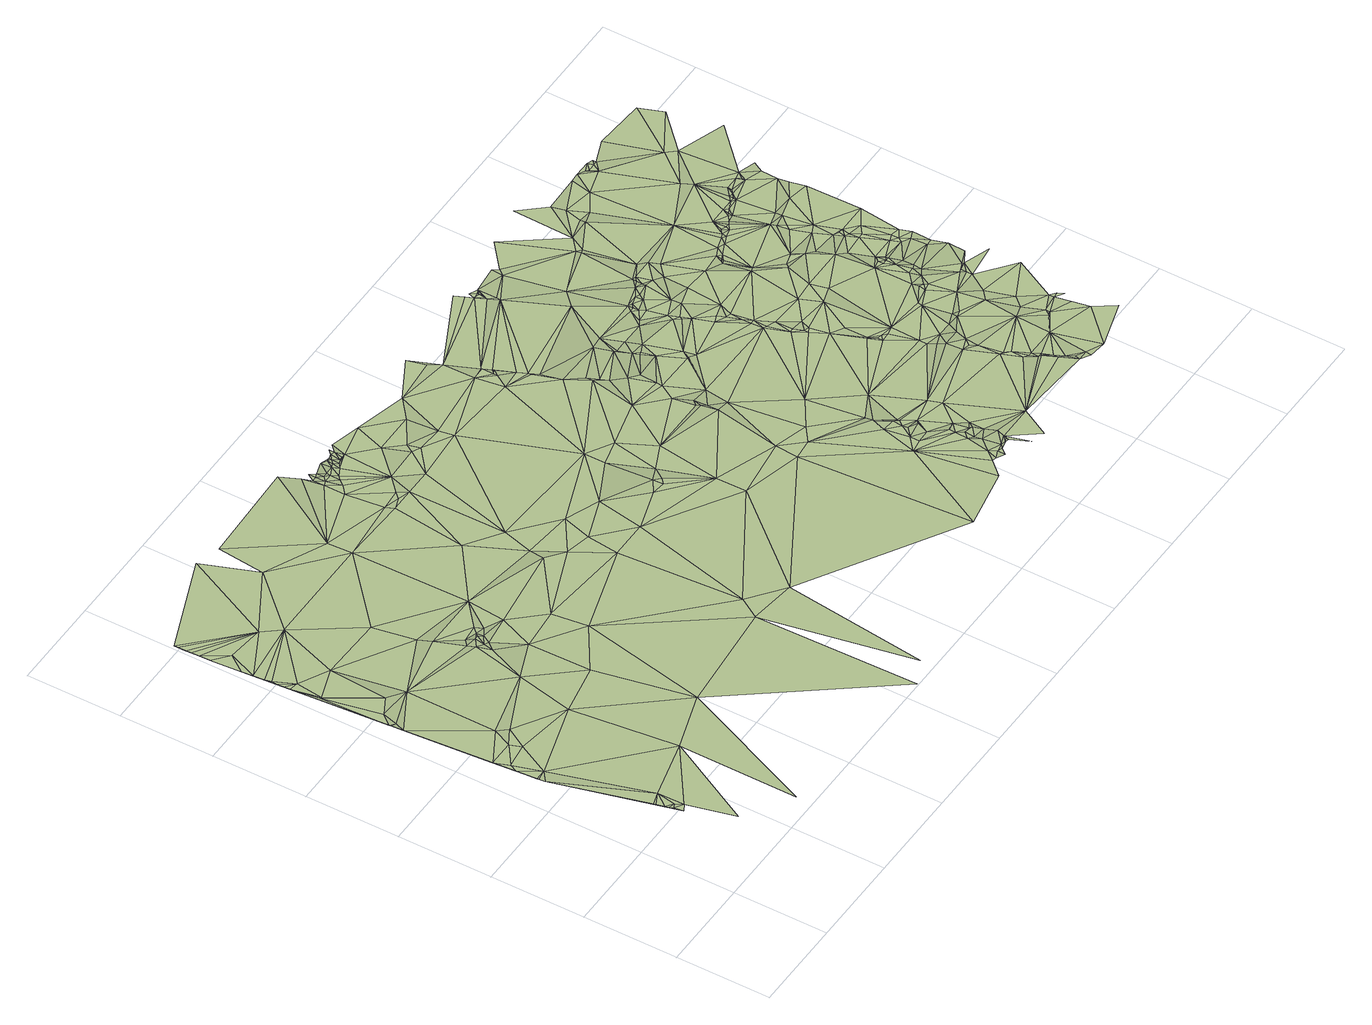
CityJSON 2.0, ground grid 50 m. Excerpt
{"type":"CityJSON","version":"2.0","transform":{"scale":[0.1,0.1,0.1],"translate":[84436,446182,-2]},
"CityObjects":{
"terrain1":{"type":"TINRelief","geometry":[{"type":"CompositeSurface","lod":"1","boundaries":[[[0,1,2]],[[0,2,3]],[[2,4,3]],[[4,5,3]],[[5,6,3]],[[2,7,4]],[[2,1,7]],[[0,8,1]],[[8,7,1]],[[9,5,4]],[[9,6,5]],[[10,11,12]],[[9,3,6]],[[9,4,7]],[[13,10,3]],[[13,11,10]],[[14,10,12]],[[9,7,8]],[[13,12,11]],[[9,13,3]],[[14,12,15]],[[13,15,12]],[[16,10,14]],[[17,14,15]],[[18,15,13]],[[19,16,14]],[[20,21,8]],[[17,15,18]],[[21,9,8]],[[19,14,22]],[[23,10,16]],[[16,24,25]],[[21,13,9]],[[19,26,16]],[[22,14,17]],[[16,26,24]],[[26,25,24]],[[27,25,26]],[[28,16,25]],[[29,25,27]],[[30,17,18]],[[28,25,29]],[[28,31,16]],[[32,18,13]],[[33,26,19]],[[22,17,30]],[[31,23,16]],[[28,29,34]],[[29,27,35]],[[33,19,22]],[[33,27,26]],[[34,29,35]],[[28,36,31]],[[28,34,37]],[[28,37,36]],[[31,36,37]],[[31,38,39]],[[31,39,40]],[[31,37,38]],[[21,32,13]],[[31,40,23]],[[33,35,27]],[[30,18,32]],[[41,37,34]],[[41,34,35]],[[40,42,23]],[[23,42,43]],[[44,43,45]],[[42,45,43]],[[44,45,46]],[[41,35,33]],[[47,22,30]],[[44,46,48]],[[44,48,49]],[[50,39,38]],[[50,40,39]],[[50,38,37]],[[47,33,22]],[[51,52,21]],[[40,53,42]],[[53,46,45]],[[53,48,46]],[[53,45,42]],[[53,49,48]],[[50,37,41]],[[47,30,32]],[[53,44,49]],[[50,53,40]],[[21,52,32]],[[41,33,54]],[[55,33,47]],[[56,50,41]],[[47,32,57]],[[58,54,33]],[[59,58,33]],[[55,59,33]],[[56,41,54]],[[52,57,32]],[[53,60,44]],[[55,47,61]],[[50,62,53]],[[47,57,63]],[[47,63,61]],[[64,58,59]],[[65,55,61]],[[66,59,55]],[[66,55,65]],[[66,64,59]],[[67,65,61]],[[67,61,63]],[[68,66,65]],[[64,69,58]],[[67,70,65]],[[66,71,64]],[[68,65,70]],[[68,71,66]],[[72,57,52]],[[68,70,71]],[[62,60,53]],[[58,73,54]],[[64,71,69]],[[56,54,73]],[[74,71,70]],[[75,50,56]],[[76,70,67]],[[76,67,63]],[[74,69,71]],[[63,57,72]],[[69,73,58]],[[76,74,70]],[[74,73,69]],[[75,62,50]],[[76,63,77]],[[76,73,74]],[[63,72,77]],[[75,56,73]],[[72,52,78]],[[79,78,52]],[[80,81,62]],[[82,73,76]],[[75,80,62]],[[82,76,77]],[[83,77,72]],[[75,73,84]],[[72,78,85]],[[86,84,73]],[[82,86,73]],[[80,87,81]],[[83,72,85]],[[82,77,88]],[[75,89,80]],[[90,91,78]],[[88,77,83]],[[92,75,84]],[[91,85,78]],[[92,89,75]],[[82,88,86]],[[80,89,93]],[[94,84,86]],[[80,93,95]],[[80,96,87]],[[80,95,96]],[[97,84,94]],[[98,86,88]],[[97,92,84]],[[99,88,83]],[[100,83,85]],[[98,94,86]],[[92,101,89]],[[102,93,89]],[[98,88,99]],[[101,102,89]],[[103,95,93]],[[104,96,95]],[[97,101,92]],[[105,104,95]],[[103,105,95]],[[99,83,100]],[[106,104,105]],[[107,105,103]],[[108,104,106]],[[109,106,105]],[[97,102,101]],[[110,103,93]],[[111,109,105]],[[111,105,107]],[[110,93,102]],[[112,106,109]],[[112,108,106]],[[91,113,85]],[[114,112,109]],[[114,109,111]],[[115,97,94]],[[116,111,107]],[[110,107,103]],[[97,110,102]],[[117,114,111]],[[117,111,116]],[[118,112,114]],[[116,107,110]],[[98,99,119]],[[118,114,117]],[[120,117,116]],[[120,116,110]],[[119,99,100]],[[100,85,113]],[[121,117,120]],[[122,118,117]],[[115,110,97]],[[122,117,121]],[[123,121,120]],[[122,124,118]],[[125,122,121]],[[125,121,123]],[[120,110,126]],[[125,124,122]],[[123,120,127]],[[125,123,128]],[[98,129,94]],[[125,130,124]],[[123,127,128]],[[125,128,130]],[[120,126,127]],[[128,131,130]],[[128,127,131]],[[132,115,94]],[[130,131,133]],[[127,126,131]],[[115,134,110]],[[135,126,110]],[[131,126,136]],[[119,100,137]],[[134,135,110]],[[98,119,129]],[[115,138,134]],[[139,136,126]],[[132,94,129]],[[139,126,135]],[[140,135,134]],[[100,141,137]],[[119,137,142]],[[138,140,134]],[[132,138,115]],[[100,113,141]],[[91,143,113]],[[119,142,144]],[[140,145,135]],[[137,146,142]],[[138,147,140]],[[148,143,91]],[[145,139,135]],[[119,144,129]],[[141,146,137]],[[149,142,146]],[[132,147,138]],[[140,147,145]],[[150,142,149]],[[141,149,146]],[[144,142,150]],[[141,150,149]],[[151,139,145]],[[152,144,150]],[[129,144,152]],[[151,145,147]],[[153,150,141]],[[141,113,154]],[[152,150,153]],[[132,155,147]],[[132,129,156]],[[151,147,155]],[[154,113,143]],[[157,153,141]],[[158,129,152]],[[152,153,159]],[[132,156,155]],[[148,160,143]],[[157,141,154]],[[156,129,161]],[[162,160,148]],[[154,143,163]],[[151,155,164]],[[151,165,166]],[[151,164,165]],[[158,161,129]],[[158,152,159]],[[153,167,159]],[[160,163,143]],[[168,169,153]],[[168,153,157]],[[169,167,153]],[[154,163,170]],[[156,171,155]],[[155,171,172]],[[164,166,165]],[[156,173,171]],[[155,172,174]],[[155,175,164]],[[155,174,175]],[[176,154,170]],[[176,157,154]],[[172,171,177]],[[162,178,160]],[[156,179,173]],[[156,161,180]],[[156,180,179]],[[181,174,172]],[[181,172,177]],[[173,177,171]],[[181,175,174]],[[160,182,163]],[[173,181,177]],[[168,157,183]],[[158,159,184]],[[185,159,167]],[[186,170,163]],[[161,187,180]],[[187,179,180]],[[188,169,168]],[[189,160,178]],[[188,167,169]],[[188,168,183]],[[184,159,190]],[[176,183,157]],[[191,160,192]],[[158,193,161]],[[194,163,182]],[[189,178,195]],[[196,159,185]],[[196,190,159]],[[191,182,160]],[[158,197,193]],[[186,163,194]],[[158,184,197]],[[198,160,189]],[[199,192,160]],[[195,200,201]],[[189,195,201]],[[202,167,188]],[[202,188,183]],[[202,183,176]],[[203,191,192]],[[202,185,167]],[[204,176,170]],[[205,201,200]],[[199,160,198]],[[191,206,182]],[[207,189,201]],[[208,187,161]],[[204,170,186]],[[191,209,206]],[[207,201,205]],[[208,161,193]],[[196,210,190]],[[211,203,192]],[[194,182,212]],[[198,189,213]],[[203,214,191]],[[207,213,189]],[[191,214,209]],[[215,212,182]],[[215,182,206]],[[211,192,199]],[[208,193,197]],[[216,207,205]],[[215,194,212]],[[217,164,175]],[[218,197,184]],[[198,213,219]],[[218,184,190]],[[220,194,215]],[[221,175,181]],[[222,206,209]],[[223,198,219]],[[224,215,206]],[[199,198,223]],[[221,181,173]],[[203,222,214]],[[222,209,214]],[[225,207,216]],[[220,215,224]],[[196,185,226]],[[222,224,206]],[[221,173,179]],[[227,203,211]],[[228,213,207]],[[229,219,213]],[[230,190,210]],[[231,216,232]],[[227,222,203]],[[199,223,233]],[[196,226,210]],[[234,223,219]],[[225,216,231]],[[227,211,199]],[[202,235,185]],[[236,179,187]],[[225,228,207]],[[225,231,232]],[[237,225,232]],[[186,194,238]],[[227,199,233]],[[229,234,219]],[[229,213,228]],[[234,233,223]],[[208,197,218]],[[220,238,194]],[[204,186,238]],[[218,190,230]],[[239,233,234]],[[239,227,233]],[[239,234,229]],[[240,220,224]],[[240,224,222]],[[230,210,241]],[[185,235,226]],[[241,210,226]],[[242,222,227]],[[243,235,202]],[[242,227,239]],[[208,236,187]],[[240,238,220]],[[244,228,225]],[[243,202,245]],[[246,202,176]],[[247,218,230]],[[244,229,228]],[[244,239,229]],[[248,244,225]],[[230,241,249]],[[250,251,164]],[[242,240,222]],[[208,218,252]],[[241,226,249]],[[217,250,164]],[[246,176,204]],[[247,252,218]],[[247,230,253]],[[254,217,175]],[[255,230,249]],[[221,254,175]],[[255,249,226]],[[247,253,252]],[[226,235,256]],[[255,253,230]],[[244,242,239]],[[255,226,256]],[[236,221,179]],[[243,256,235]],[[243,245,256]],[[246,245,202]],[[208,252,236]],[[257,204,238]],[[258,252,253]],[[258,253,255]],[[255,256,259]],[[260,256,245]],[[261,238,240]],[[262,252,258]],[[258,255,259]],[[254,263,217]],[[264,217,263]],[[265,266,217]],[[267,240,242]],[[268,254,221]],[[265,217,264]],[[246,204,269]],[[270,236,252]],[[254,271,263]],[[268,271,254]],[[264,263,271]],[[265,271,266]],[[272,269,204]],[[265,264,271]],[[244,273,242]],[[270,252,262]],[[274,259,256]],[[257,272,204]],[[260,274,256]],[[260,245,275]],[[262,258,276]],[[277,276,258]],[[278,268,221]],[[275,245,279]],[[236,280,221]],[[277,258,259]],[[279,245,246]],[[278,271,268]],[[281,262,276]],[[257,238,282]],[[283,281,276]],[[277,283,276]],[[282,238,284]],[[285,262,281]],[[280,278,221]],[[270,280,236]],[[277,259,286]],[[286,259,274]],[[270,262,285]],[[287,284,238]],[[260,286,274]],[[288,285,281]],[[287,238,261]],[[288,270,285]],[[289,271,278]],[[290,281,283]],[[291,261,240]],[[292,240,267]],[[292,291,240]],[[273,267,242]],[[293,260,275]],[[290,288,281]],[[277,294,283]],[[277,286,295]],[[295,286,260]],[[296,270,288]],[[275,279,297]],[[293,275,298]],[[299,246,269]],[[275,297,298]],[[244,300,273]],[[279,246,301]],[[290,283,294]],[[299,301,246]],[[302,280,270]],[[296,288,290]],[[279,301,297]],[[277,295,294]],[[244,303,300]],[[304,305,269]],[[306,299,269]],[[272,304,269]],[[307,260,293]],[[308,289,278]],[[306,269,305]],[[306,301,299]],[[298,297,309]],[[244,310,303]],[[296,302,270]],[[297,301,309]],[[311,304,272]],[[244,312,310]],[[295,260,307]],[[296,290,313]],[[257,311,272]],[[307,293,298]],[[244,314,312]],[[304,315,305]],[[307,298,309]],[[306,305,315]],[[311,315,304]],[[316,257,282]],[[296,313,302]],[[317,316,282]],[[317,282,284]],[[316,318,257]],[[290,319,313]],[[290,294,319]],[[302,320,280]],[[321,316,317]],[[321,317,284]],[[322,278,280]],[[321,284,323]],[[302,313,319]],[[324,294,295]],[[287,323,284]],[[325,301,306]],[[324,295,307]],[[321,326,316]],[[316,326,318]],[[322,308,278]],[[327,311,257]],[[302,319,328]],[[329,319,294]],[[321,323,326]],[[325,306,315]],[[302,328,330]],[[327,315,311]],[[326,323,287]],[[327,257,318]],[[302,330,320]],[[273,331,267]],[[320,332,280]],[[287,261,333]],[[291,333,261]],[[267,331,334]],[[292,267,335]],[[273,336,331]],[[273,337,336]],[[273,300,337]],[[292,333,291]],[[267,334,335]],[[329,328,319]],[[300,338,337]],[[324,339,294]],[[340,309,301]],[[329,294,339]],[[303,338,300]],[[328,341,330]],[[330,341,320]],[[335,334,331]],[[337,338,342]],[[329,341,328]],[[303,342,338]],[[340,307,309]],[[327,318,326]],[[343,303,310]],[[292,335,344]],[[343,342,303]],[[292,344,333]],[[322,280,332]],[[312,345,310]],[[343,310,345]],[[322,346,308]],[[347,345,312]],[[347,343,345]],[[348,324,307]],[[325,315,327]],[[349,347,312]],[[314,349,312]],[[320,341,350]],[[351,349,314]],[[326,287,352]],[[325,340,301]],[[353,341,329]],[[287,333,352]],[[354,351,314]],[[344,355,333]],[[354,349,351]],[[353,329,339]],[[320,350,332]],[[354,314,356]],[[357,331,336]],[[357,336,337]],[[348,339,324]],[[358,342,343]],[[344,335,359]],[[358,343,347]],[[357,335,331]],[[357,337,342]],[[353,350,341]],[[358,347,349]],[[360,327,326]],[[348,307,340]],[[358,349,354]],[[353,339,361]],[[344,359,355]],[[352,333,355]],[[348,361,339]],[[354,356,362]],[[350,363,332]],[[363,322,332]],[[364,325,327]],[[365,346,322]],[[326,352,366]],[[357,359,335]],[[357,342,358]],[[358,354,362]],[[367,355,359]],[[365,322,363]],[[364,327,360]],[[367,352,355]],[[368,326,366]],[[369,367,359]],[[348,370,361]],[[364,371,325]],[[372,363,350]],[[325,371,340]],[[360,326,373]],[[348,340,374]],[[348,374,370]],[[375,350,353]],[[372,365,363]],[[376,374,340]],[[377,369,359]],[[375,353,361]],[[357,358,378]],[[379,366,352]],[[380,352,367]],[[380,367,369]],[[357,377,359]],[[376,381,374]],[[373,326,368]],[[382,361,370]],[[376,340,371]],[[383,374,381]],[[370,374,383]],[[358,362,384]],[[385,381,376]],[[358,386,378]],[[385,383,381]],[[385,370,383]],[[364,360,387]],[[388,366,379]],[[376,371,389]],[[380,379,352]],[[388,368,366]],[[377,380,369]],[[375,372,350]],[[357,378,390]],[[391,365,372]],[[357,392,377]],[[357,390,392]],[[382,370,385]],[[364,393,371]],[[375,361,382]],[[394,385,376]],[[395,396,365]],[[358,384,386]],[[397,365,391]],[[376,389,398]],[[390,378,386]],[[399,388,379]],[[397,395,365]],[[394,382,385]],[[399,368,388]],[[393,389,371]],[[400,399,379]],[[400,379,380]],[[377,392,401]],[[387,360,373]],[[364,387,393]],[[377,402,380]],[[403,384,362]],[[404,391,372]],[[405,368,399]],[[398,389,406]],[[377,401,402]],[[407,392,390]],[[408,390,386]],[[393,406,389]],[[394,409,382]],[[405,399,400]],[[404,397,391]],[[407,401,392]],[[373,368,410]],[[405,410,368]],[[375,404,372]],[[375,382,409]],[[393,398,406]],[[384,411,386]],[[394,376,412]],[[411,408,386]],[[376,398,412]],[[400,380,413]],[[407,390,408]],[[394,414,409]],[[380,402,415]],[[405,400,413]],[[373,410,416]],[[417,410,405]],[[418,409,414]],[[375,409,418]],[[373,416,419]],[[373,419,420]],[[387,421,393]],[[417,416,410]],[[417,405,422]],[[387,373,423]],[[380,415,424]],[[425,407,408]],[[380,424,413]],[[426,373,420]],[[427,418,414]],[[428,397,404]],[[429,419,416]],[[429,420,419]],[[405,413,422]],[[430,425,408]],[[426,423,373]],[[431,398,393]],[[417,432,416]],[[394,412,414]],[[375,418,433]],[[427,434,418]],[[417,422,432]],[[375,428,404]],[[435,420,429]],[[397,436,395]],[[437,402,401]],[[429,416,438]],[[434,433,418]],[[426,420,435]],[[416,432,439]],[[431,393,421]],[[440,434,427]],[[416,439,438]],[[441,435,429]],[[441,429,438]],[[407,437,401]],[[441,426,435]],[[440,433,434]],[[442,421,387]],[[427,414,412]],[[443,440,427]],[[444,413,424]],[[437,415,402]],[[443,433,440]],[[422,413,445]],[[387,423,446]],[[447,448,398]],[[431,447,398]],[[412,398,448]],[[449,424,415]],[[445,413,444]],[[428,436,397]],[[450,433,443]],[[426,451,423]],[[443,427,412]],[[449,444,424]],[[452,432,422]],[[442,431,421]],[[441,453,426]],[[452,439,432]],[[438,439,454]],[[441,438,454]],[[455,433,450]],[[450,443,412]],[[442,387,446]],[[449,445,444]],[[423,451,446]],[[455,456,433]],[[375,433,457]],[[422,445,458]],[[459,455,450]],[[459,450,412]],[[426,453,451]],[[460,448,447]],[[375,461,428]],[[462,449,415]],[[441,454,453]],[[459,463,455]],[[464,445,449]],[[465,447,431]],[[465,460,447]],[[455,463,456]],[[466,454,439]],[[452,422,458]],[[465,431,442]],[[442,446,467]],[[468,412,448]],[[452,466,439]],[[468,448,460]],[[446,451,469]],[[459,470,463]],[[442,467,471]],[[459,412,472]],[[446,471,467]],[[428,473,436]],[[463,470,456]],[[446,469,471]],[[465,442,471]],[[469,451,474]],[[474,451,453]],[[465,468,460]],[[457,433,456]],[[458,445,464]],[[468,472,412]],[[475,453,454]],[[476,474,453]],[[456,470,477]],[[375,457,461]],[[459,478,470]],[[479,469,474]],[[476,453,475]],[[479,471,469]],[[428,480,473]],[[466,475,454]],[[459,472,478]],[[479,474,476]],[[481,466,452]],[[481,452,458]],[[461,480,428]],[[478,477,470]],[[482,476,475]],[[466,483,475]],[[457,456,477]],[[481,483,466]],[[479,476,482]],[[465,484,468]],[[465,471,485]],[[482,475,483]],[[480,486,473]],[[468,484,472]],[[478,487,477]],[[477,487,488]],[[485,471,479]],[[486,489,473]],[[457,477,488]],[[480,490,486]],[[478,491,487]],[[487,491,488]],[[492,490,480]],[[490,489,486]],[[485,479,482]],[[488,491,493]],[[457,488,493]],[[492,494,490]],[[490,494,489]],[[478,472,495]],[[496,493,491]],[[465,497,484]],[[478,498,491]],[[492,499,494]],[[465,485,497]],[[489,494,500]],[[472,484,495]],[[496,491,498]],[[457,493,501]],[[499,500,494]],[[492,480,502]],[[496,501,493]],[[461,502,480]],[[457,503,461]],[[496,498,501]],[[478,495,498]],[[492,502,499]],[[457,501,504]],[[505,501,498]],[[506,484,497]],[[506,495,484]],[[504,501,505]],[[457,504,503]],[[504,505,498]],[[461,503,502]],[[507,499,502]],[[508,504,498]],[[508,498,495]],[[509,504,508]],[[504,510,503]],[[507,502,511]],[[512,502,503]],[[512,511,502]]]}]}
},
"vertices":[
[322,470,22],[316,520,21],[305,540,22],[150,1110,22],[300,560,21],[290,600,22],[288,610,22],[336,530,22],[359,490,22],[355,630,22],[145,1140,24],[145,1150,23],[136,1260,24],[201,1150,25],[127,1380,22],[155,1300,23],[85,1900,24],[269,1380,19],[291,1320,20],[91,1840,23],[423,240,21],[672,710,22],[310,1480,22],[23,2670,26],[88,1900,24],[84,1910,24],[111,1890,21],[130,1970,25],[44,2420,26],[65,2270,26],[358,1430,18],[37,2490,25],[605,1270,22],[313,1960,21],[72,2270,26],[224,2020,27],[42,2450,26],[90,2410,26],[43,2520,25],[33,2550,26],[29,2610,26],[246,2330,25],[88,2760,29],[11,2830,26],[2,3020,27],[8,2890,26],[6,2930,26],[671,1570,21],[5,2960,26],[3,3000,27],[360,2650,23],[671,80,22],[985,810,22],[285,2740,27],[628,2100,22],[724,1840,30],[583,2320,25],[879,1320,22],[655,2030,26],[709,1880,28],[515,3220,29],[751,1770,27],[628,2930,27],[876,1650,18],[742,1910,25],[764,1820,25],[765,1870,32],[786,1810,24],[786,1870,32],[831,1920,27],[808,1850,26],[808,1890,23],[1121,1480,22],[964,2030,24],[853,1880,23],[953,2650,25],[946,1830,23],[1100,1670,19],[1573,860,22],[1595,0,21],[944,2780,25],[651,3180,29],[1388,1890,22],[1597,1620,21],[1259,2250,24],[1640,970,22],[1400,1970,18],[1193,3200,29],[1483,1820,18],[1284,2680,25],[1730,70,22],[1821,830,23],[1311,2640,18],[1260,2880,25],[1444,2130,18],[1259,2990,26],[1236,3100,33],[1438,2640,18],[1661,1940,20],[1619,1790,17],[1797,1620,20],[1370,2660,18],[1393,2690,25],[1304,2920,25],[1259,3050,26],[1281,3000,30],[1281,3050,28],[1329,2950,25],[1283,3090,27],[1303,3020,34],[1469,2760,26],[1326,3000,32],[1304,3060,27],[2250,1330,25],[1325,3020,34],[1574,2640,19],[1349,2970,25],[1372,3020,33],[1373,3080,26],[1844,1870,17],[1393,2990,25],[1394,3030,33],[1395,3060,34],[1418,3010,26],[1415,3060,34],[1416,3050,33],[1483,3020,25],[1461,3020,25],[1439,3020,26],[2066,2090,22],[1441,3070,34],[1462,3060,33],[1860,2660,20],[1461,3090,35],[1663,2770,20],[1606,2900,27],[1505,3100,25],[2020,1690,20],[1709,2750,19],[1663,3060,24],[1685,2810,25],[2248,1490,24],[2083,1730,29],[2564,1250,23],[2071,1980,19],[1824,2900,27],[2092,1680,22],[1843,2740,19],[2629,340,24],[2113,1700,27],[2154,1760,24],[1933,2990,25],[2204,2010,20],[2292,1820,26],[2571,1370,26],[2226,2780,22],[2248,2630,22],[2633,1720,25],[2495,2310,23],[2452,2070,24],[2878,820,24],[2429,2430,23],[2944,400,23],[2673,1260,23],[2226,2950,18],[2180,3010,23],[2158,3110,19],[2586,1940,23],[2611,1800,30],[2603,1820,27],[2749,1320,26],[2294,2700,23],[2293,2720,23],[2360,2640,18],[2293,2780,22],[2293,2790,18],[2700,1710,21],[2316,2730,22],[3016,480,24],[2383,2590,18],[2384,2570,22],[2316,2740,18],[2927,1010,23],[2634,1780,23],[2541,2250,18],[2632,2020,23],[2947,1120,23],[2405,2540,17],[2630,1850,22],[3058,530,24],[2587,2180,30],[2948,880,23],[2947,830,23],[2496,2350,18],[2945,1080,31],[3036,470,26],[2630,2050,29],[2521,2290,18],[3080,650,24],[3081,720,23],[3082,450,23],[3083,490,24],[2721,1840,17],[3013,830,26],[2902,1420,22],[3104,480,28],[2991,950,23],[3128,500,23],[2675,2420,28],[2992,920,27],[2632,2140,33],[3081,750,28],[2946,1070,26],[3106,590,28],[3036,890,31],[2992,1000,28],[3148,490,27],[2675,3060,16],[2711,2330,21],[3104,630,24],[3014,990,22],[2721,2950,22],[3058,910,23],[3104,680,28],[3015,980,23],[3181,520,23],[2786,2150,21],[3127,760,23],[3194,560,26],[3170,620,23],[2743,2250,21],[3173,500,27],[3171,490,22],[3140,680,24],[3149,670,29],[2853,2020,17],[2854,2650,23],[3217,390,24],[3083,1190,19],[3172,700,22],[3193,940,22],[2758,2220,18],[3217,870,22],[2856,2020,21],[3373,520,22],[2894,2000,16],[3204,1830,18],[2722,2320,18],[3291,370,24],[2767,2220,25],[2656,3100,16],[2636,3150,16],[2747,2430,21],[2789,2320,22],[2699,3010,16],[2813,2240,25],[2879,2060,18],[3329,1550,23],[2915,2320,19],[3027,2210,23],[3080,2140,23],[3512,1140,16],[2968,2400,25],[2698,3020,22],[2699,3050,25],[2698,3060,25],[2677,3090,25],[3566,980,20],[2722,2970,24],[3250,1710,18],[2991,2430,27],[2721,3070,24],[3288,1640,19],[3630,820,20],[3057,2180,19],[3119,2040,20],[2947,2340,18],[3034,2240,29],[2856,3020,31],[3193,1890,26],[2923,2720,28],[2991,2370,29],[3395,1390,20],[3007,2340,32],[3421,1320,20],[2990,2400,31],[3058,2190,24],[3509,1180,22],[3013,2420,28],[2856,3080,33],[3060,2390,29],[3535,1100,19],[3554,1060,25],[3149,2050,27],[3127,2280,31],[3136,2230,27],[3058,2430,28],[3195,1940,23],[3171,2010,23],[3216,1820,23],[3671,720,17],[3216,1890,27],[3104,2460,35],[3708,660,21],[3284,1660,23],[3265,1710,23],[3260,1800,26],[3221,2070,28],[2880,3050,33],[3195,2000,27],[3717,650,24],[3306,1650,26],[3751,580,23],[3082,2420,27],[3794,490,22],[3328,1700,26],[3398,1390,24],[3418,1350,24],[3395,1510,26],[3149,2430,27],[3148,2500,31],[3440,1340,26],[3170,2820,27],[3463,1320,27],[3240,2260,23],[3442,1790,28],[3510,1330,27],[3487,1680,29],[3148,2450,26],[3194,2420,28],[3150,2480,27],[3620,930,26],[3171,2790,31],[3593,1120,20],[3601,970,22],[3623,1000,29],[3643,810,23],[3667,780,24],[3688,700,25],[3240,2390,25],[3487,2070,26],[3172,2500,27],[3711,700,21],[3733,660,18],[3643,1060,27],[3734,640,20],[3023,3170,28],[3756,610,18],[3373,2250,27],[3779,560,18],[3246,2540,25],[3803,520,18],[3710,1290,21],[3283,2500,28],[3847,490,22],[3673,1120,18],[3846,460,18],[3871,880,28],[3870,700,21],[3729,1110,28],[3577,1710,25],[3306,2450,24],[3936,450,19],[3195,2800,26],[3554,1800,25],[3239,2880,25],[3711,1310,26],[3735,1140,22],[3800,1400,26],[3761,1120,27],[3486,2260,24],[3599,1940,22],[3352,2880,33],[3802,1600,26],[3464,2210,21],[3553,2530,25],[3508,2080,22],[3891,1060,25],[3958,760,26],[3803,1330,21],[3869,1200,22],[3486,2220,15],[3532,2280,27],[3485,2230,20],[4115,630,20],[3510,2240,20],[3983,770,21],[3781,1800,26],[3803,1360,32],[3618,1960,18],[3981,790,26],[3351,2910,27],[3937,900,24],[3711,1920,27],[3576,2270,20],[3353,3070,30],[3240,3200,30],[3375,3000,25],[3677,1980,22],[3824,1350,30],[3846,1340,21],[3981,950,29],[3936,1100,28],[4183,520,24],[3418,2900,29],[3868,1390,29],[3667,1970,28],[4071,830,25],[4073,800,28],[3598,2300,25],[3858,1450,25],[4095,720,20],[3793,2160,21],[3991,1260,17],[3622,2290,20],[4003,1200,24],[3869,1530,27],[3890,1450,26],[3621,2310,27],[3845,1580,27],[3846,1610,26],[3756,1890,20],[3913,1420,20],[3824,1760,19],[4003,1230,24],[4093,800,35],[3868,1640,20],[3666,2300,20],[3532,2970,26],[3868,1580,27],[4116,770,30],[3850,1970,18],[3913,1460,24],[3666,2390,26],[3644,2330,26],[3868,1630,26],[3555,3080,24],[4184,1050,26],[3892,1580,26],[3914,1520,20],[3669,2320,26],[3892,1600,20],[3890,1880,19],[3690,2320,25],[4004,1260,22],[4042,1280,18],[3912,1830,19],[3813,2070,19],[3801,2130,25],[4048,1270,24],[3710,2330,22],[3938,1770,19],[4062,1480,20],[3995,1640,19],[4015,1590,19],[3734,2350,26],[3756,2390,26],[3826,2590,28],[4117,1400,25],[3756,2340,17],[3824,2090,27],[3801,2650,24],[4184,1220,26],[3758,2360,20],[4116,1310,21],[3893,1990,25],[4051,1560,27],[3913,1860,25],[3868,2140,27],[3935,1820,20],[3778,2370,27],[3936,1860,26],[3869,2180,21],[3601,3080,26],[3960,1770,25],[4027,1610,26],[4025,1650,26],[3823,2390,26],[3852,2380,18],[4003,1800,27],[3668,3010,26],[4093,1480,23],[4073,1640,27],[4093,1580,28],[3981,2170,27],[4096,1860,26],[3643,3060,25],[3847,2390,25],[3845,2410,28],[3689,3080,25],[3670,3060,6],[3870,2410,25],[3689,3020,6],[3893,2450,25],[3712,3060,6],[4067,2290,22],[3894,2430,21],[4093,2150,23],[3982,2410,20],[3733,3060,7],[3733,3080,8],[3961,2450,26],[3935,2820,26],[3980,2770,24],[4003,2460,26],[3981,2430,21],[4073,2230,26],[3845,3100,27],[4073,2380,20],[4094,2430,25],[4229,2680,26],[4118,3080,24],[4161,2950,28]
]}
